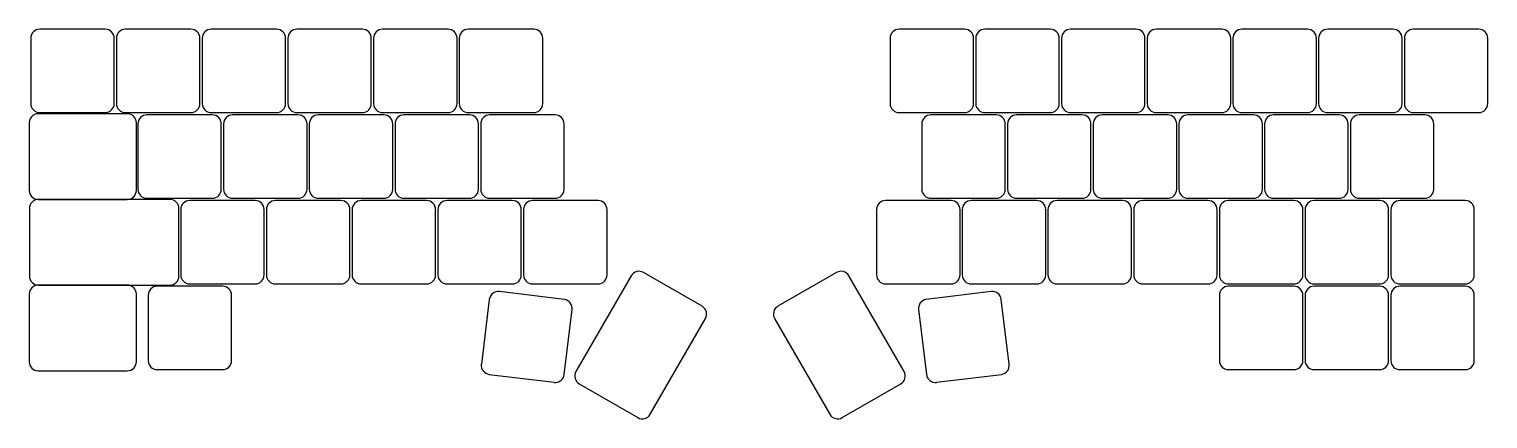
# Model space of a CAD drawing. Header units: millimetres. Extents: x 1 to 324, y -76 to 10.
import ezdxf

# ---------------------------------------------------------------- set-up
doc = ezdxf.new("R2010")
doc.units = ezdxf.units.MM

msp = doc.modelspace()

# ---------------------------------------------------------------- linework, layer by layer
at = {"linetype": 'CONTINUOUS'}
for p, q in [((17.75, 10.25), (3.25, 10.25)), ((36.75, 10.25), (22.25, 10.25)), ((55.75, 10.25), (41.25, 10.25)), ((74.75, 10.25), (60.25, 10.25)), ((93.75, 10.25), (79.25, 10.25)), ((112.75, 10.25), (98.25, 10.25)), ((208.25, 10.25), (193.75, 10.25)), ((227.25, 10.25), (212.75, 10.25)), ((246.25, 10.25), (231.75, 10.25)), ((265.25, 10.25), (250.75, 10.25)), ((284.25, 10.25), (269.75, 10.25)), ((303.25, 10.25), (288.75, 10.25)), ((322.25, 10.25), (307.75, 10.25)), ((1.25, 8.25), (1.25, -6.25)), ((19.75, -6.25), (19.75, 8.25)), ((20.25, 8.25), (20.25, -6.25)), ((38.75, -6.25), (38.75, 8.25)), ((39.25, 8.25), (39.25, -6.25)), ((57.75, -6.25), (57.75, 8.25)), ((58.25, 8.25), (58.25, -6.25)), ((76.75, -6.25), (76.75, 8.25)), ((77.25, 8.25), (77.25, -6.25)), ((95.75, -6.25), (95.75, 8.25)), ((96.25, 8.25), (96.25, -6.25)), ((114.75, -6.25), (114.75, 8.25)), ((191.75, 8.25), (191.75, -6.25)), ((210.25, -6.25), (210.25, 8.25)), ((210.75, 8.25), (210.75, -6.25)), ((229.25, -6.25), (229.25, 8.25)), ((229.75, 8.25), (229.75, -6.25)), ((248.25, -6.25), (248.25, 8.25)), ((248.75, 8.25), (248.75, -6.25)), ((267.25, -6.25), (267.25, 8.25)), ((267.75, 8.25), (267.75, -6.25)), ((286.25, -6.25), (286.25, 8.25)), ((286.75, 8.25), (286.75, -6.25)), ((305.25, -6.25), (305.25, 8.25)), ((305.75, 8.25), (305.75, -6.25)), ((324.25, -6.25), (324.25, 8.25)), ((22.66, -8.51), (2.9, -8.51)), ((3.25, -8.25), (17.75, -8.25)), ((22.25, -8.25), (36.75, -8.25)), ((41.5, -8.75), (27, -8.75)), ((41.25, -8.25), (55.75, -8.25)), ((60.5, -8.75), (46, -8.75)), ((60.25, -8.25), (74.75, -8.25)), ((79.5, -8.75), (65, -8.75)), ((79.25, -8.25), (93.75, -8.25)), ((98.5, -8.75), (84, -8.75)), ((98.25, -8.25), (112.75, -8.25)), ((117.5, -8.75), (103, -8.75)), ((193.75, -8.25), (208.25, -8.25)), ((215.28, -8.75), (200.78, -8.75)), ((212.75, -8.25), (227.25, -8.25)), ((234.28, -8.75), (219.78, -8.75)), ((231.75, -8.25), (246.25, -8.25)), ((253.28, -8.75), (238.78, -8.75)), ((250.75, -8.25), (265.25, -8.25)), ((272.28, -8.75), (257.78, -8.75)), ((269.75, -8.25), (284.25, -8.25)), ((291.28, -8.75), (276.78, -8.75)), ((288.75, -8.25), (303.25, -8.25)), ((310.28, -8.75), (295.78, -8.75)), ((307.75, -8.25), (322.25, -8.25)), ((0.91, -10.51), (0.91, -25.5)), ((24.66, -25.5), (24.66, -10.51)), ((25, -10.75), (25, -25.25)), ((43.5, -25.25), (43.5, -10.75)), ((44, -10.75), (44, -25.25)), ((62.5, -25.25), (62.5, -10.75)), ((63, -10.75), (63, -25.25)), ((81.5, -25.25), (81.5, -10.75)), ((82, -10.75), (82, -25.25)), ((100.5, -25.25), (100.5, -10.75)), ((101, -10.75), (101, -25.25)), ((119.5, -25.25), (119.5, -10.75)), ((198.78, -10.75), (198.78, -25.25)), ((217.28, -25.25), (217.28, -10.75)), ((217.78, -10.75), (217.78, -25.25)), ((236.28, -25.25), (236.28, -10.75)), ((236.78, -10.75), (236.78, -25.25)), ((255.28, -25.25), (255.28, -10.75)), ((255.78, -10.75), (255.78, -25.25)), ((274.28, -25.25), (274.28, -10.75)), ((274.78, -10.75), (274.78, -25.25)), ((293.28, -25.25), (293.28, -10.75)), ((293.78, -10.75), (293.78, -25.25)), ((312.28, -25.25), (312.28, -10.75)), ((2.9, -27.5), (22.66, -27.5)), ((32.1, -27.5), (2.96, -27.5)), ((27, -27.25), (41.5, -27.25)), ((51, -27.75), (36.5, -27.75)), ((46, -27.25), (60.5, -27.25)), ((70, -27.75), (55.5, -27.75)), ((65, -27.25), (79.5, -27.25)), ((89, -27.75), (74.5, -27.75)), ((84, -27.25), (98.5, -27.25)), ((108, -27.75), (93.5, -27.75)), ((103, -27.25), (117.5, -27.25)), ((127, -27.75), (112.5, -27.75)), ((205.25, -27.75), (190.75, -27.75)), ((200.78, -27.25), (215.28, -27.25)), ((224.25, -27.75), (209.75, -27.75)), ((219.78, -27.25), (234.28, -27.25)), ((243.25, -27.75), (228.75, -27.75)), ((238.78, -27.25), (253.28, -27.25)), ((262.25, -27.75), (247.75, -27.75)), ((257.78, -27.25), (272.28, -27.25)), ((281.25, -27.75), (266.75, -27.75)), ((276.78, -27.25), (291.28, -27.25)), ((300.25, -27.75), (285.75, -27.75)), ((295.78, -27.25), (310.28, -27.25)), ((319.25, -27.75), (304.75, -27.75)), ((0.95, -29.5), (0.95, -44.5)), ((34.1, -44.5), (34.1, -29.5)), ((34.5, -29.75), (34.5, -44.25)), ((53, -44.25), (53, -29.75)), ((53.5, -29.75), (53.5, -44.25)), ((72, -44.25), (72, -29.75)), ((72.5, -29.75), (72.5, -44.25)), ((91, -44.25), (91, -29.75)), ((91.5, -29.75), (91.5, -44.25)), ((110, -44.25), (110, -29.75)), ((110.5, -29.75), (110.5, -44.25)), ((129, -44.25), (129, -29.75)), ((188.75, -29.75), (188.75, -44.25)), ((207.25, -44.25), (207.25, -29.75)), ((207.75, -29.75), (207.75, -44.25)), ((226.25, -44.25), (226.25, -29.75)), ((226.75, -29.75), (226.75, -44.25)), ((245.25, -44.25), (245.25, -29.75)), ((245.75, -29.75), (245.75, -44.25)), ((264.25, -44.25), (264.25, -29.75)), ((264.75, -29.75), (264.75, -44.25)), ((283.25, -44.25), (283.25, -29.75)), ((283.75, -29.75), (283.75, -44.25)), ((302.25, -44.25), (302.25, -29.75)), ((302.75, -29.75), (302.75, -44.25)), ((321.25, -44.25), (321.25, -29.75)), ((134.37, -44.44), (122.12, -65.66)), ((150.09, -51.21), (137.1, -43.71)), ((179.87, -43.71), (166.88, -51.21)), ((194.85, -65.66), (182.6, -44.44)), ((22.66, -46.51), (2.9, -46.51)), ((2.96, -46.5), (32.1, -46.5)), ((43.78, -46.75), (29.28, -46.75)), ((36.5, -46.25), (51, -46.25)), ((55.5, -46.25), (70, -46.25)), ((74.5, -46.25), (89, -46.25)), ((93.5, -46.25), (108, -46.25)), ((119.52, -49.7), (105.13, -47.94)), ((112.5, -46.25), (127, -46.25)), ((190.75, -46.25), (205.25, -46.25)), ((214.17, -47.94), (199.78, -49.7)), ((209.75, -46.25), (224.25, -46.25)), ((228.75, -46.25), (243.25, -46.25)), ((247.75, -46.25), (262.25, -46.25)), ((266.75, -46.25), (281.25, -46.25)), ((281.25, -46.75), (266.75, -46.75)), ((285.75, -46.25), (300.25, -46.25)), ((300.25, -46.75), (285.75, -46.75)), ((304.75, -46.25), (319.25, -46.25)), ((319.25, -46.75), (304.75, -46.75)), ((0.91, -48.51), (0.91, -63.49)), ((24.66, -63.49), (24.66, -48.51)), ((27.28, -48.75), (27.28, -63.25)), ((45.78, -63.25), (45.78, -48.75)), ((102.9, -49.68), (101.14, -64.07)), ((218.16, -64.07), (216.4, -49.68)), ((264.75, -48.75), (264.75, -63.25)), ((283.25, -63.25), (283.25, -48.75)), ((283.75, -48.75), (283.75, -63.25)), ((302.25, -63.25), (302.25, -48.75)), ((302.75, -48.75), (302.75, -63.25)), ((321.25, -63.25), (321.25, -48.75)), ((119.5, -66.32), (121.26, -51.93)), ((138.57, -75.16), (150.82, -53.94)), ((166.15, -53.94), (178.4, -75.16)), ((198.04, -51.93), (199.8, -66.32)), ((2.9, -65.5), (22.66, -65.5)), ((29.28, -65.25), (43.78, -65.25)), ((102.88, -66.3), (117.27, -68.06)), ((202.03, -68.06), (216.42, -66.3)), ((266.75, -65.25), (281.25, -65.25)), ((285.75, -65.25), (300.25, -65.25)), ((304.75, -65.25), (319.25, -65.25)), ((122.85, -68.39), (135.84, -75.89)), ((181.13, -75.89), (194.12, -68.39))]:
    msp.add_line(p, q, dxfattribs=at)
for centre, start, end in [((3.25, 8.25), 90, 180), ((17.75, 8.25), 0, 90), ((22.25, 8.25), 90, 180), ((36.75, 8.25), 0, 90), ((41.25, 8.25), 90, 180), ((55.75, 8.25), 0, 90), ((60.25, 8.25), 90, 180), ((74.75, 8.25), 0, 90), ((79.25, 8.25), 90, 180), ((93.75, 8.25), 0, 90), ((98.25, 8.25), 90, 180), ((112.75, 8.25), 0, 90), ((193.75, 8.25), 90, 180), ((208.25, 8.25), 0, 90), ((212.75, 8.25), 90, 180), ((227.25, 8.25), 0, 90), ((231.75, 8.25), 90, 180), ((246.25, 8.25), 0, 90), ((250.75, 8.25), 90, 180), ((265.25, 8.25), 0, 90), ((269.75, 8.25), 90, 180), ((284.25, 8.25), 0, 90), ((288.75, 8.25), 90, 180), ((303.25, 8.25), 0, 90), ((307.75, 8.25), 90, 180), ((322.25, 8.25), 0, 90), ((3.25, -6.25), 180, 270), ((17.75, -6.25), 270, 0), ((22.25, -6.25), 180, 270), ((36.75, -6.25), 270, 0), ((41.25, -6.25), 180, 270), ((55.75, -6.25), 270, 0), ((60.25, -6.25), 180, 270), ((74.75, -6.25), 270, 0), ((79.25, -6.25), 180, 270), ((93.75, -6.25), 270, 0), ((98.25, -6.25), 180, 270), ((112.75, -6.25), 270, 0), ((193.75, -6.25), 180, 270), ((208.25, -6.25), 270, 0), ((212.75, -6.25), 180, 270), ((227.25, -6.25), 270, 0), ((231.75, -6.25), 180, 270), ((246.25, -6.25), 270, 0), ((250.75, -6.25), 180, 270), ((265.25, -6.25), 270, 0), ((269.75, -6.25), 180, 270), ((284.25, -6.25), 270, 0), ((288.75, -6.25), 180, 270), ((303.25, -6.25), 270, 0), ((307.75, -6.25), 180, 270), ((322.25, -6.25), 270, 0), ((2.9, -10.51), 90, 180), ((22.66, -10.51), 0, 90), ((27, -10.75), 90, 180), ((41.5, -10.75), 0, 90), ((46, -10.75), 90, 180), ((60.5, -10.75), 0, 90), ((65, -10.75), 90, 180), ((79.5, -10.75), 0, 90), ((84, -10.75), 90, 180), ((98.5, -10.75), 0, 90), ((103, -10.75), 90, 180), ((117.5, -10.75), 0, 90), ((200.78, -10.75), 90, 180), ((215.28, -10.75), 0, 90), ((219.78, -10.75), 90, 180), ((234.28, -10.75), 0, 90), ((238.78, -10.75), 90, 180), ((253.28, -10.75), 0, 90), ((257.78, -10.75), 90, 180), ((272.28, -10.75), 0, 90), ((276.78, -10.75), 90, 180), ((291.28, -10.75), 0, 90), ((295.78, -10.75), 90, 180), ((310.28, -10.75), 0, 90), ((2.9, -25.5), 180, 270), ((22.66, -25.5), 270, 0), ((27, -25.25), 180, 270), ((41.5, -25.25), 270, 0), ((46, -25.25), 180, 270), ((60.5, -25.25), 270, 0), ((65, -25.25), 180, 270), ((79.5, -25.25), 270, 0), ((84, -25.25), 180, 270), ((98.5, -25.25), 270, 0), ((103, -25.25), 180, 270), ((117.5, -25.25), 270, 0), ((200.78, -25.25), 180, 270), ((215.28, -25.25), 270, 0), ((219.78, -25.25), 180, 270), ((234.28, -25.25), 270, 0), ((238.78, -25.25), 180, 270), ((253.28, -25.25), 270, 0), ((257.78, -25.25), 180, 270), ((272.28, -25.25), 270, 0), ((276.78, -25.25), 180, 270), ((291.28, -25.25), 270, 0), ((295.78, -25.25), 180, 270), ((310.28, -25.25), 270, 0), ((2.96, -29.5), 90, 180), ((32.1, -29.5), 0, 90), ((36.5, -29.75), 90, 180), ((51, -29.75), 0, 90), ((55.5, -29.75), 90, 180), ((70, -29.75), 0, 90), ((74.5, -29.75), 90, 180), ((89, -29.75), 0, 90), ((93.5, -29.75), 90, 180), ((108, -29.75), 0, 90), ((112.5, -29.75), 90, 180), ((127, -29.75), 0, 90), ((190.75, -29.75), 90, 180), ((205.25, -29.75), 0, 90), ((209.75, -29.75), 90, 180), ((224.25, -29.75), 0, 90), ((228.75, -29.75), 90, 180), ((243.25, -29.75), 0, 90), ((247.75, -29.75), 90, 180), ((262.25, -29.75), 0, 90), ((266.75, -29.75), 90, 180), ((281.25, -29.75), 0, 90), ((285.75, -29.75), 90, 180), ((300.25, -29.75), 0, 90), ((304.75, -29.75), 90, 180), ((319.25, -29.75), 0, 90), ((2.96, -44.5), 180, 270), ((32.1, -44.5), 270, 0), ((36.5, -44.25), 180, 270), ((51, -44.25), 270, 0), ((55.5, -44.25), 180, 270), ((70, -44.25), 270, 0), ((74.5, -44.25), 180, 270), ((89, -44.25), 270, 0), ((93.5, -44.25), 180, 270), ((108, -44.25), 270, 0), ((112.5, -44.25), 180, 270), ((127, -44.25), 270, 0), ((136.1, -45.44), 60, 150), ((180.87, -45.44), 30, 120), ((190.75, -44.25), 180, 270), ((205.25, -44.25), 270, 0), ((209.75, -44.25), 180, 270), ((224.25, -44.25), 270, 0), ((228.75, -44.25), 180, 270), ((243.25, -44.25), 270, 0), ((247.75, -44.25), 180, 270), ((262.25, -44.25), 270, 0), ((266.75, -44.25), 180, 270), ((281.25, -44.25), 270, 0), ((285.75, -44.25), 180, 270), ((300.25, -44.25), 270, 0), ((304.75, -44.25), 180, 270), ((319.25, -44.25), 270, 0), ((2.9, -48.51), 90, 180), ((22.66, -48.51), 0, 90), ((29.28, -48.75), 90, 180), ((43.78, -48.75), 0, 90), ((104.89, -49.92), 83, 173), ((214.41, -49.92), 7, 97), ((266.75, -48.75), 90, 180), ((281.25, -48.75), 0, 90), ((285.75, -48.75), 90, 180), ((300.25, -48.75), 0, 90), ((304.75, -48.75), 90, 180), ((319.25, -48.75), 0, 90), ((119.28, -51.69), 353, 83), ((149.09, -52.94), 330, 60), ((167.88, -52.94), 120, 210), ((200.02, -51.69), 97, 187), ((2.9, -63.49), 180, 270), ((22.66, -63.49), 270, 0), ((29.28, -63.25), 180, 270), ((43.78, -63.25), 270, 0), ((103.12, -64.31), 173, 263), ((216.18, -64.31), 277, 7), ((266.75, -63.25), 180, 270), ((281.25, -63.25), 270, 0), ((285.75, -63.25), 180, 270), ((300.25, -63.25), 270, 0), ((304.75, -63.25), 180, 270), ((319.25, -63.25), 270, 0), ((117.51, -66.08), 263, 353), ((123.85, -66.66), 150, 240), ((193.12, -66.66), 300, 30), ((201.79, -66.08), 187, 277), ((136.84, -74.16), 240, 330), ((180.13, -74.16), 210, 300)]:
    msp.add_arc(centre, 2, start, end, dxfattribs=at)

doc.saveas('drawing.dxf')
